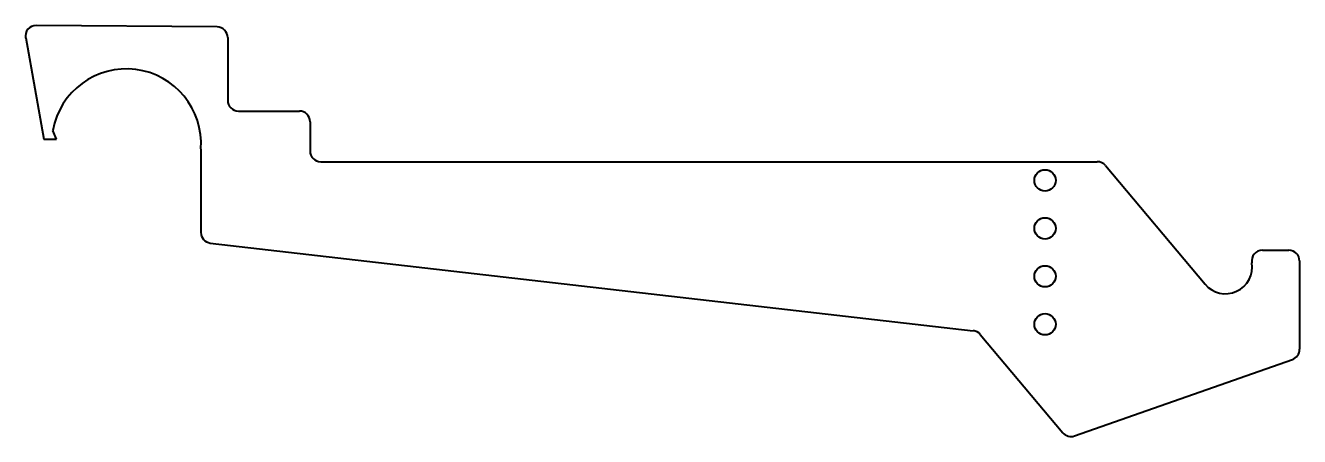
# Model space of a CAD drawing. Header units: millimetres. Extents: x -20.2 to 3.7, y -5.2 to 2.6.
import ezdxf

# ---------------------------------------------------------------- set-up
doc = ezdxf.new("R2010")
doc.units = ezdxf.units.MM
doc.layers.add('Visible', color=7, linetype='Continuous', lineweight=40)

msp = doc.modelspace()

# ---------------------------------------------------------------- linework, layer by layer
at = {"layer": 'Visible'}
for p, q in [((-16.591, 2.529), (-19.983, 2.557)), ((-20.181, 2.322), (-19.838, 0.426)), ((-16.393, 2.329), (-16.393, 1.151)), ((-16.193, 0.951), (-15.05, 0.951)), ((-14.85, 0.751), (-14.85, 0.2)), ((-19.602, 0.424), (-19.671, 0.589)), ((-19.838, 0.426), (-19.602, 0.424)), ((-16.897, 0.239), (-16.897, -1.326)), ((-14.65, 0), (-0.093, 0)), ((0.06, -0.071), (1.928, -2.298)), ((-16.72, -1.525), (-2.416, -3.17)), ((3.002, -1.661), (3.499, -1.661)), ((3.699, -1.861), (3.699, -3.519)), ((-2.286, -3.24), (-0.738, -5.085)), ((-0.518, -5.145), (3.565, -3.708))]:
    msp.add_line(p, q, dxfattribs=at)
for centre in [(-1.072, -0.35), (-1.072, -1.25), (-1.072, -2.15), (-1.072, -3.05)]:
    msp.add_circle(centre, 0.2, dxfattribs=at)
for centre, radius, start, end in [((-19.985, 2.357), 0.2, 89.5248, 190.2664), ((-16.593, 2.329), 0.2, 0, 89.5248), ((-18.293, 0.343), 1.4, 355.7543, 169.8902), ((-16.193, 1.151), 0.2, 180, 270), ((-15.05, 0.751), 0.2, 0, 90), ((-14.65, 0.2), 0.2, 180, 270), ((-0.093, -0.2), 0.2, 40, 90), ((-16.697, -1.326), 0.2, 180, 263.4408), ((3.002, -1.861), 0.2, 90, 189.5233), ((3.499, -1.861), 0.2, 0, 90), ((2.311, -1.977), 0.5, 220, 9.5233), ((-2.439, -3.368), 0.2, 40, 83.4408), ((3.499, -3.519), 0.2, 289.385, 0), ((-0.585, -4.956), 0.2, 220, 289.385)]:
    msp.add_arc(centre, radius, start, end, dxfattribs=at)

doc.saveas('drawing.dxf')
